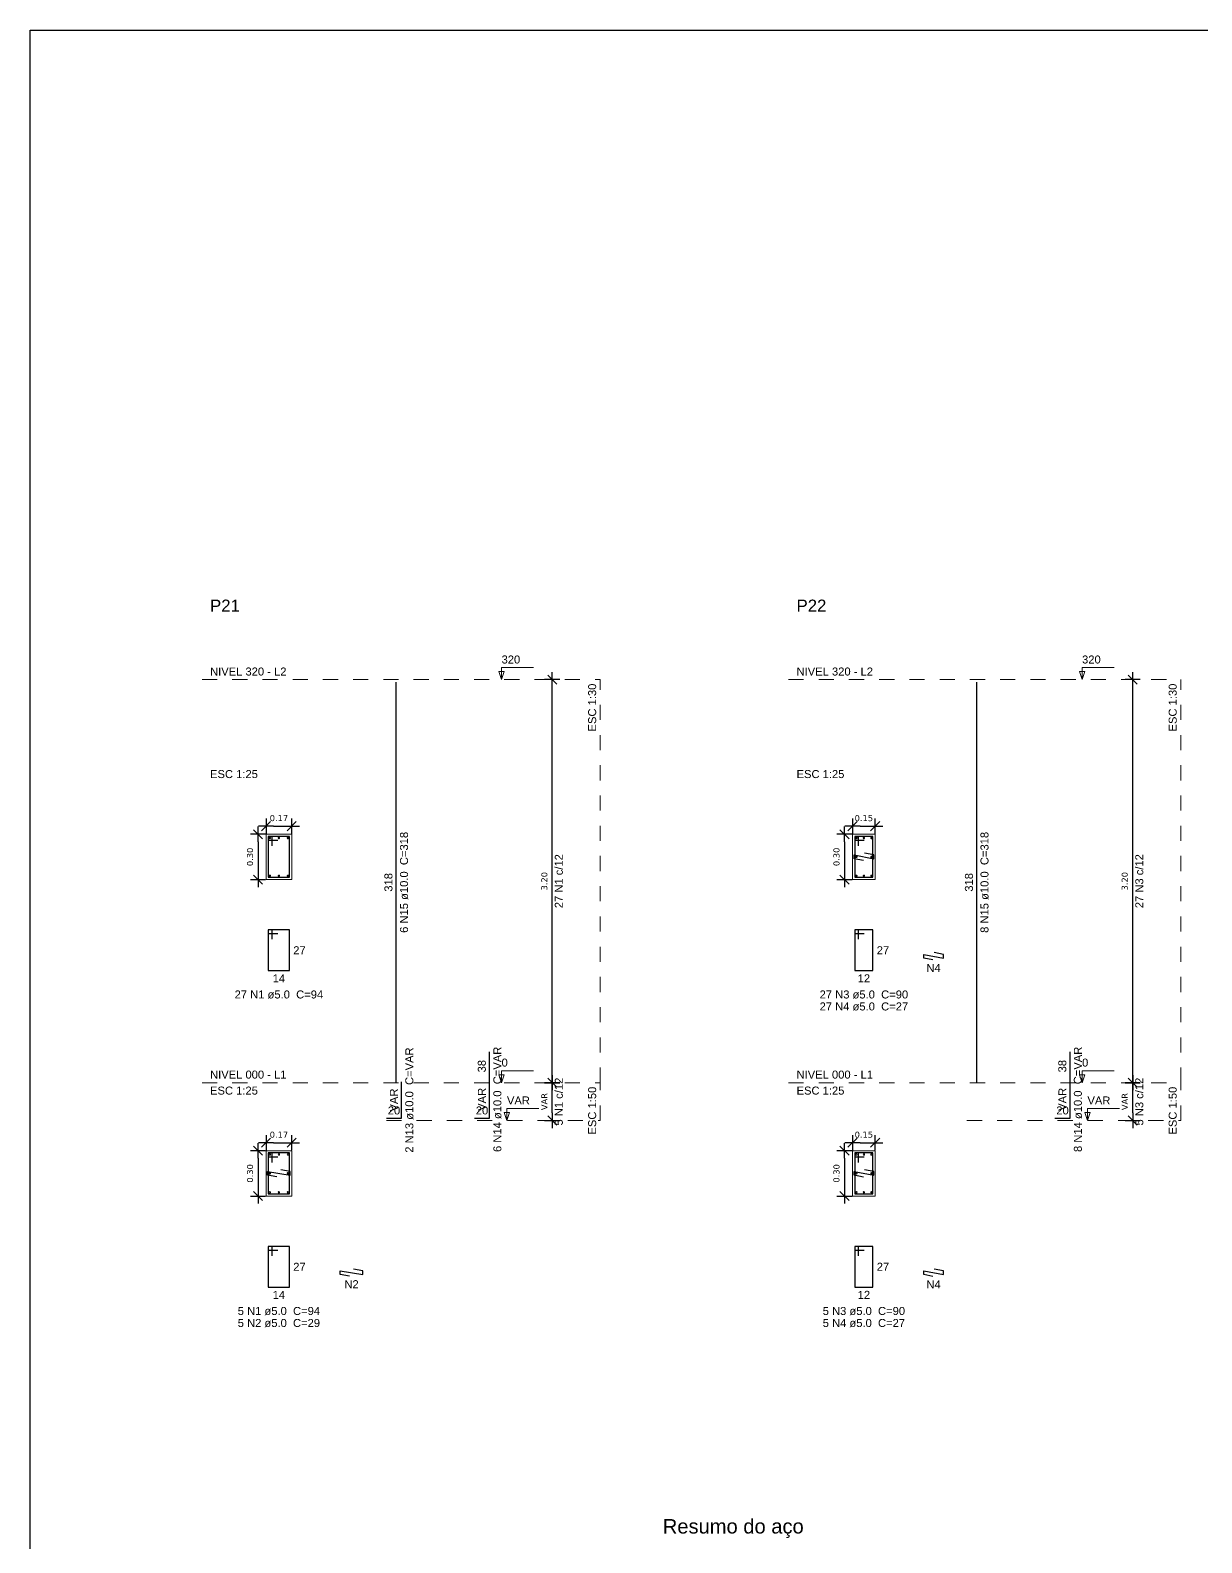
# Model space of a CAD drawing. Extents: x 25 to 1028, y -81 to 176.
# Drawn here: x 784.81 to 792.56, y 109.45 to 119.46 of the extents above; entities that cross this region are included whole.
import ezdxf

# ---------------------------------------------------------------- set-up
doc = ezdxf.new("R2010")
doc.units = 0
doc.header["$LTSCALE"] = 0.3
doc.header["$PDSIZE"] = 0.1
doc.linetypes.add('DOT2', pattern=[3.175, 0, -3.175])
doc.layers.get('0').update_dxf_attribs({"linetype": 'CONTINUOUS'})
doc.layers.get('Defpoints').update_dxf_attribs({"linetype": 'CONTINUOUS'})
doc.layers.add('ARQ-CTA-1_025', color=1, linetype='CONTINUOUS')
for name, color, linetype, lineweight in [('DT-Barras na forma', 2, 'CONTINUOUS', 30), ('DT-Barras no corte', 5, 'CONTINUOUS', 5), ('DT-Barras rebatidas', 2, 'CONTINUOUS', 30), ('DT-Forma', 5, 'CONTINUOUS', 5), ('DT-Pontilhado', 9, 'DOT2', 5), ('DT-Relação do aço', 9, 'CONTINUOUS', 5), ('DT-Textos', 7, 'CONTINUOUS', 5), ('DT-Título', 3, 'CONTINUOUS', 20)]:
    doc.layers.add(name, color=color, linetype=linetype, lineweight=lineweight)
doc.layers.add('VPort', color=45, linetype='CONTINUOUS', plot=False)
doc.styles.add('Arial', font='arial.ttf')
doc.styles.add('FNDE Texto Cota 0025', font='verdana.ttf', dxfattribs={"height": 0.04})
doc.dimstyles.new('FNDE 1-0025', dxfattribs={"dimscale": 5, "dimtxt": 0.04, "dimasz": 0.01, "dimexe": 0.15, "dimexo": 0.15, "dimgap": 0.005, "dimtad": 1, "dimzin": 1, "dimdsep": 46, "dimtxsty": 'FNDE Texto Cota 0025', "dimblk": 'tic', "dimcen": 0.015, "dimdle": 0.15, "dimse1": 1, "dimse2": 1, "dimclrd": 251, "dimclre": 251, "dimclrt": 256, "dimaunit": 1, "dimadec": 3, "dimazin": 0, "dimtfac": 1, "dimtix": 1, "dimtmove": 2, "dimatfit": 3, "dimfxl": 0.15, "dimtvp": 1, "dimtolj": 1, "dimtzin": 0, "dimarcsym": 0})

# ---------------------------------------------------------------- blocks, each defined once
blk = doc.blocks.new('tic')
at = {"color": 251}
for p, q in [((-1, 0), (1, 0)), ((0, -1), (0, 1))]:
    blk.add_line(p, q, dxfattribs=at)
blk.add_line((-0.6, -0.6), (0.6, 0.6))
blk = doc.blocks.new('*D762')
at = {"layer": 'ARQ-CTA-1_025', "color": 251, "lineweight": -2}
blk.add_line((786.317, 111.993), (786.317, 111.793), dxfattribs=at)
at = {"layer": 'Defpoints', "color": 0}
for p in [(786.37, 112.043), (786.317, 111.743), (786.37, 111.743)]:
    blk.add_point(p, dxfattribs=at)
at = {"layer": 'ARQ-CTA-1_025', "color": 251, "lineweight": -2, "xscale": 0.05, "yscale": 0.05, "zscale": 0.05}
for p, rotation in [((786.317, 112.043), 90), ((786.317, 111.743), 270)]:
    blk.add_blockref('tic', p, dxfattribs=dict(at, rotation=rotation))
at = {"layer": 'ARQ-CTA-1_025', "insert": (786.264, 111.893), "char_height": 0.04, "attachment_point": 5, "rotation": 90, "style": 'FNDE Texto Cota 0025'}
blk.add_mtext('\\A1;0.30', dxfattribs=at)
blk = doc.blocks.new('*D763')
at = {"layer": 'ARQ-CTA-1_025', "color": 251, "lineweight": -2}
blk.add_line((786.42, 112.096), (786.49, 112.096), dxfattribs=at)
at = {"layer": 'Defpoints', "color": 0}
for p in [(786.54, 112.096), (786.37, 112.043), (786.54, 112.043)]:
    blk.add_point(p, dxfattribs=at)
at = {"layer": 'ARQ-CTA-1_025', "color": 251, "lineweight": -2, "xscale": 0.05, "yscale": 0.05, "zscale": 0.05, "rotation": 180}
blk.add_blockref('tic', (786.37, 112.096), dxfattribs=at)
at = {"layer": 'ARQ-CTA-1_025', "color": 251, "lineweight": -2, "xscale": 0.05, "yscale": 0.05, "zscale": 0.05}
blk.add_blockref('tic', (786.54, 112.096), dxfattribs=at)
at = {"layer": 'ARQ-CTA-1_025', "insert": (786.455, 112.149), "char_height": 0.04, "attachment_point": 5, "style": 'FNDE Texto Cota 0025'}
blk.add_mtext('\\A1;0.17', dxfattribs=at)
blk = doc.blocks.new('*D764')
at = {"layer": 'ARQ-CTA-1_025', "color": 251, "lineweight": -2}
blk.add_line((788.263, 112.293), (788.263, 112.443), dxfattribs=at)
at = {"layer": 'Defpoints', "color": 0}
for p in [(788.263, 112.493), (788.316, 112.493), (788.316, 112.243)]:
    blk.add_point(p, dxfattribs=at)
at = {"layer": 'ARQ-CTA-1_025', "color": 251, "lineweight": -2, "xscale": 0.05, "yscale": 0.05, "zscale": 0.05}
for p, rotation in [((788.263, 112.493), 90), ((788.263, 112.243), 270)]:
    blk.add_blockref('tic', p, dxfattribs=dict(at, rotation=rotation))
at = {"layer": 'ARQ-CTA-1_025', "insert": (788.211, 112.368), "char_height": 0.04, "attachment_point": 5, "rotation": 90, "style": 'FNDE Texto Cota 0025'}
blk.add_mtext('\\A1;VAR', dxfattribs=at)
blk = doc.blocks.new('*D765')
at = {"layer": 'ARQ-CTA-1_025', "color": 251, "lineweight": -2}
blk.add_line((786.317, 114.087), (786.317, 113.887), dxfattribs=at)
at = {"layer": 'Defpoints', "color": 0}
for p in [(786.37, 114.137), (786.317, 113.837), (786.37, 113.837)]:
    blk.add_point(p, dxfattribs=at)
at = {"layer": 'ARQ-CTA-1_025', "color": 251, "lineweight": -2, "xscale": 0.05, "yscale": 0.05, "zscale": 0.05}
for p, rotation in [((786.317, 114.137), 90), ((786.317, 113.837), 270)]:
    blk.add_blockref('tic', p, dxfattribs=dict(at, rotation=rotation))
at = {"layer": 'ARQ-CTA-1_025', "insert": (786.264, 113.987), "char_height": 0.04, "attachment_point": 5, "rotation": 90, "style": 'FNDE Texto Cota 0025'}
blk.add_mtext('\\A1;0.30', dxfattribs=at)
blk = doc.blocks.new('*D766')
at = {"layer": 'ARQ-CTA-1_025', "color": 251, "lineweight": -2}
blk.add_line((786.42, 114.19), (786.49, 114.19), dxfattribs=at)
at = {"layer": 'Defpoints', "color": 0}
for p in [(786.54, 114.19), (786.37, 114.137), (786.54, 114.137)]:
    blk.add_point(p, dxfattribs=at)
at = {"layer": 'ARQ-CTA-1_025', "color": 251, "lineweight": -2, "xscale": 0.05, "yscale": 0.05, "zscale": 0.05, "rotation": 180}
blk.add_blockref('tic', (786.37, 114.19), dxfattribs=at)
at = {"layer": 'ARQ-CTA-1_025', "color": 251, "lineweight": -2, "xscale": 0.05, "yscale": 0.05, "zscale": 0.05}
blk.add_blockref('tic', (786.54, 114.19), dxfattribs=at)
at = {"layer": 'ARQ-CTA-1_025', "insert": (786.455, 114.243), "char_height": 0.04, "attachment_point": 5, "style": 'FNDE Texto Cota 0025'}
blk.add_mtext('\\A1;0.17', dxfattribs=at)
blk = doc.blocks.new('*D767')
at = {"layer": 'ARQ-CTA-1_025', "color": 251, "lineweight": -2}
blk.add_line((788.263, 112.543), (788.263, 115.11), dxfattribs=at)
at = {"layer": 'Defpoints', "color": 0}
for p in [(788.263, 115.16), (788.316, 115.16), (788.316, 112.493)]:
    blk.add_point(p, dxfattribs=at)
at = {"layer": 'ARQ-CTA-1_025', "color": 251, "lineweight": -2, "xscale": 0.05, "yscale": 0.05, "zscale": 0.05}
for p, rotation in [((788.263, 115.16), 90), ((788.263, 112.493), 270)]:
    blk.add_blockref('tic', p, dxfattribs=dict(at, rotation=rotation))
at = {"layer": 'ARQ-CTA-1_025', "insert": (788.211, 113.826), "char_height": 0.04, "attachment_point": 5, "rotation": 90, "style": 'FNDE Texto Cota 0025'}
blk.add_mtext('\\A1;3.20', dxfattribs=at)
blk = doc.blocks.new('*D768')
at = {"layer": 'ARQ-CTA-1_025', "color": 251, "lineweight": -2}
blk.add_line((790.197, 111.993), (790.197, 111.793), dxfattribs=at)
at = {"layer": 'Defpoints', "color": 0}
for p in [(790.25, 112.043), (790.197, 111.743), (790.25, 111.743)]:
    blk.add_point(p, dxfattribs=at)
at = {"layer": 'ARQ-CTA-1_025', "color": 251, "lineweight": -2, "xscale": 0.05, "yscale": 0.05, "zscale": 0.05}
for p, rotation in [((790.197, 112.043), 90), ((790.197, 111.743), 270)]:
    blk.add_blockref('tic', p, dxfattribs=dict(at, rotation=rotation))
at = {"layer": 'ARQ-CTA-1_025', "insert": (790.144, 111.893), "char_height": 0.04, "attachment_point": 5, "rotation": 90, "style": 'FNDE Texto Cota 0025'}
blk.add_mtext('\\A1;0.30', dxfattribs=at)
blk = doc.blocks.new('*D769')
at = {"layer": 'ARQ-CTA-1_025', "color": 251, "lineweight": -2}
blk.add_line((790.3, 112.096), (790.35, 112.096), dxfattribs=at)
at = {"layer": 'Defpoints', "color": 0}
for p in [(790.4, 112.096), (790.25, 112.043), (790.4, 112.043)]:
    blk.add_point(p, dxfattribs=at)
at = {"layer": 'ARQ-CTA-1_025', "color": 251, "lineweight": -2, "xscale": 0.05, "yscale": 0.05, "zscale": 0.05, "rotation": 180}
blk.add_blockref('tic', (790.25, 112.096), dxfattribs=at)
at = {"layer": 'ARQ-CTA-1_025', "color": 251, "lineweight": -2, "xscale": 0.05, "yscale": 0.05, "zscale": 0.05}
blk.add_blockref('tic', (790.4, 112.096), dxfattribs=at)
at = {"layer": 'ARQ-CTA-1_025', "insert": (790.325, 112.149), "char_height": 0.04, "attachment_point": 5, "style": 'FNDE Texto Cota 0025'}
blk.add_mtext('\\A1;0.15', dxfattribs=at)
blk = doc.blocks.new('*D770')
at = {"layer": 'ARQ-CTA-1_025', "color": 251, "lineweight": -2}
blk.add_line((792.104, 112.293), (792.104, 112.443), dxfattribs=at)
at = {"layer": 'Defpoints', "color": 0}
for p in [(792.104, 112.493), (792.157, 112.493), (792.157, 112.243)]:
    blk.add_point(p, dxfattribs=at)
at = {"layer": 'ARQ-CTA-1_025', "color": 251, "lineweight": -2, "xscale": 0.05, "yscale": 0.05, "zscale": 0.05}
for p, rotation in [((792.104, 112.493), 90), ((792.104, 112.243), 270)]:
    blk.add_blockref('tic', p, dxfattribs=dict(at, rotation=rotation))
at = {"layer": 'ARQ-CTA-1_025', "insert": (792.051, 112.368), "char_height": 0.04, "attachment_point": 5, "rotation": 90, "style": 'FNDE Texto Cota 0025'}
blk.add_mtext('\\A1;VAR', dxfattribs=at)
blk = doc.blocks.new('*D771')
at = {"layer": 'ARQ-CTA-1_025', "color": 251, "lineweight": -2}
blk.add_line((790.197, 114.087), (790.197, 113.887), dxfattribs=at)
at = {"layer": 'Defpoints', "color": 0}
for p in [(790.25, 114.137), (790.197, 113.837), (790.25, 113.837)]:
    blk.add_point(p, dxfattribs=at)
at = {"layer": 'ARQ-CTA-1_025', "color": 251, "lineweight": -2, "xscale": 0.05, "yscale": 0.05, "zscale": 0.05}
for p, rotation in [((790.197, 114.137), 90), ((790.197, 113.837), 270)]:
    blk.add_blockref('tic', p, dxfattribs=dict(at, rotation=rotation))
at = {"layer": 'ARQ-CTA-1_025', "insert": (790.144, 113.987), "char_height": 0.04, "attachment_point": 5, "rotation": 90, "style": 'FNDE Texto Cota 0025'}
blk.add_mtext('\\A1;0.30', dxfattribs=at)
blk = doc.blocks.new('*D772')
at = {"layer": 'ARQ-CTA-1_025', "color": 251, "lineweight": -2}
blk.add_line((790.3, 114.19), (790.35, 114.19), dxfattribs=at)
at = {"layer": 'Defpoints', "color": 0}
for p in [(790.4, 114.19), (790.25, 114.137), (790.4, 114.137)]:
    blk.add_point(p, dxfattribs=at)
at = {"layer": 'ARQ-CTA-1_025', "color": 251, "lineweight": -2, "xscale": 0.05, "yscale": 0.05, "zscale": 0.05, "rotation": 180}
blk.add_blockref('tic', (790.25, 114.19), dxfattribs=at)
at = {"layer": 'ARQ-CTA-1_025', "color": 251, "lineweight": -2, "xscale": 0.05, "yscale": 0.05, "zscale": 0.05}
blk.add_blockref('tic', (790.4, 114.19), dxfattribs=at)
at = {"layer": 'ARQ-CTA-1_025', "insert": (790.325, 114.243), "char_height": 0.04, "attachment_point": 5, "style": 'FNDE Texto Cota 0025'}
blk.add_mtext('\\A1;0.15', dxfattribs=at)
blk = doc.blocks.new('*D782')
at = {"layer": 'ARQ-CTA-1_025', "color": 251, "lineweight": -2}
blk.add_line((792.104, 112.543), (792.104, 115.11), dxfattribs=at)
at = {"layer": 'Defpoints', "color": 0}
for p in [(792.104, 115.16), (792.157, 115.16), (792.157, 112.493)]:
    blk.add_point(p, dxfattribs=at)
at = {"layer": 'ARQ-CTA-1_025', "color": 251, "lineweight": -2, "xscale": 0.05, "yscale": 0.05, "zscale": 0.05}
for p, rotation in [((792.104, 115.16), 90), ((792.104, 112.493), 270)]:
    blk.add_blockref('tic', p, dxfattribs=dict(at, rotation=rotation))
at = {"layer": 'ARQ-CTA-1_025', "insert": (792.051, 113.826), "char_height": 0.04, "attachment_point": 5, "rotation": 90, "style": 'FNDE Texto Cota 0025'}
blk.add_mtext('\\A1;3.20', dxfattribs=at)

msp = doc.modelspace()

# ---------------------------------------------------------------- linework, layer by layer
at = {"layer": 'DT-Barras na forma'}
for p, q in [((786.40985207, 114.12195748), (786.38485207, 114.12195747)), ((786.38485207, 114.12195747), (786.38485208, 113.85195747)), ((786.52485217, 114.12195747), (786.38485217, 114.12195743)), ((786.38485217, 114.12195743), (786.38485217, 114.09695743)), ((786.38485217, 114.09695743), (786.44735217, 114.09695743)), ((786.40985205, 114.05945748), (786.40985207, 114.12195748)), ((786.52485208, 113.85195747), (786.52485217, 114.12195747)), ((790.29023295, 114.12195748), (790.26523295, 114.12195747)), ((790.26523295, 114.12195747), (790.26523296, 113.85195747)), ((790.38523304, 114.12195747), (790.26523304, 114.12195743)), ((790.26523304, 114.12195743), (790.26523304, 114.09695743)), ((790.26523304, 114.09695743), (790.32773304, 114.09695743)), ((790.29023293, 114.05945748), (790.29023295, 114.12195748)), ((790.38523296, 113.85195747), (790.38523304, 114.12195747)), ((790.26023303, 113.97445747), (790.26023304, 113.99945747)), ((790.26023304, 113.99945747), (790.39023304, 113.97445747)), ((790.39023304, 113.99945747), (790.32885765, 114.01126045)), ((790.39023304, 113.97445747), (790.39023304, 113.99945747)), ((790.32160843, 113.96265448), (790.26023303, 113.97445747)), ((786.38485208, 113.85195747), (786.52485208, 113.85195747)), ((790.26523296, 113.85195747), (790.38523296, 113.85195747)), ((786.40985207, 112.02788248), (786.38485207, 112.02788247)), ((786.38485207, 112.02788247), (786.38485208, 111.75788247)), ((786.52485217, 112.02788247), (786.38485217, 112.02788243)), ((786.38485217, 112.02788243), (786.38485217, 112.00288243)), ((786.38485217, 112.00288243), (786.44735217, 112.00288243)), ((786.40985205, 111.96538248), (786.40985207, 112.02788248)), ((786.52485208, 111.75788247), (786.52485217, 112.02788247)), ((790.29023295, 112.02788248), (790.26523295, 112.02788247)), ((790.26523295, 112.02788247), (790.26523296, 111.75788247)), ((790.38523304, 112.02788247), (790.26523304, 112.02788243)), ((790.26523304, 112.02788243), (790.26523304, 112.00288243)), ((790.26523304, 112.00288243), (790.32773304, 112.00288243)), ((790.29023293, 111.96538248), (790.29023295, 112.02788248)), ((790.38523296, 111.75788247), (790.38523304, 112.02788247)), ((786.37985193, 111.88038242), (786.37985194, 111.90538242)), ((786.44150155, 111.87010748), (786.37985193, 111.88038242)), ((786.37985194, 111.90538242), (786.52985195, 111.88038247)), ((786.52985196, 111.90538247), (786.46820233, 111.91565741)), ((786.52985195, 111.88038247), (786.52985196, 111.90538247)), ((790.26023303, 111.88038247), (790.26023304, 111.90538247)), ((790.32160843, 111.86857948), (790.26023303, 111.88038247)), ((790.26023304, 111.90538247), (790.39023304, 111.88038247)), ((790.39023304, 111.90538247), (790.32885765, 111.91718545)), ((790.39023304, 111.88038247), (790.39023304, 111.90538247)), ((786.38485208, 111.75788247), (786.52485208, 111.75788247)), ((790.26523296, 111.75788247), (790.38523296, 111.75788247))]:
    msp.add_line(p, q, dxfattribs=at)
at = {"layer": 'DT-Barras no corte'}
for p, q in [((786.38985205, 114.10695748), (786.39985205, 114.11695748)), ((786.38985205, 114.11695748), (786.39985205, 114.10695748)), ((786.44985205, 114.10695748), (786.45985205, 114.11695748)), ((786.44985205, 114.11695748), (786.45985205, 114.10695748)), ((786.50985205, 114.10695748), (786.51985205, 114.11695748)), ((786.50985205, 114.11695748), (786.51985205, 114.10695748)), ((790.27023293, 114.10695748), (790.28023293, 114.11695748)), ((790.27023293, 114.11695748), (790.28023293, 114.10695748)), ((790.32023293, 114.10695748), (790.33023293, 114.11695748)), ((790.32023293, 114.11695748), (790.33023293, 114.10695748)), ((790.37023293, 114.10695748), (790.38023293, 114.11695748)), ((790.37023293, 114.11695748), (790.38023293, 114.10695748)), ((790.27023293, 113.98195748), (790.28023293, 113.99195748)), ((790.27023293, 113.99195748), (790.28023293, 113.98195748)), ((790.37023293, 113.98195748), (790.38023293, 113.99195748)), ((790.37023293, 113.99195748), (790.38023293, 113.98195748)), ((786.38985205, 113.85695748), (786.39985205, 113.86695748)), ((786.38985205, 113.86695748), (786.39985205, 113.85695748)), ((786.44985205, 113.85695748), (786.45985205, 113.86695748)), ((786.44985205, 113.86695748), (786.45985205, 113.85695748)), ((786.50985205, 113.85695748), (786.51985205, 113.86695748)), ((786.50985205, 113.86695748), (786.51985205, 113.85695748)), ((790.27023293, 113.85695748), (790.28023293, 113.86695748)), ((790.27023293, 113.86695748), (790.28023293, 113.85695748)), ((790.32023293, 113.85695748), (790.33023293, 113.86695748)), ((790.32023293, 113.86695748), (790.33023293, 113.85695748)), ((790.37023293, 113.85695748), (790.38023293, 113.86695748)), ((790.37023293, 113.86695748), (790.38023293, 113.85695748)), ((786.38985205, 111.88788248), (786.39985205, 111.89788248)), ((786.38985205, 111.89788248), (786.39985205, 111.88788248)), ((786.50985205, 111.88788248), (786.51985205, 111.89788248)), ((786.50985205, 111.89788248), (786.51985205, 111.88788248))]:
    msp.add_line(p, q, dxfattribs=at)
for centre in [(786.39485205, 114.11195748), (786.45485205, 114.11195748), (786.51485205, 114.11195748), (790.27523293, 114.11195748), (790.32523293, 114.11195748), (790.37523293, 114.11195748), (790.27523293, 113.98695748), (790.37523293, 113.98695748), (786.39485205, 113.86195748), (786.45485205, 113.86195748), (786.51485205, 113.86195748), (790.27523293, 113.86195748), (790.32523293, 113.86195748), (790.37523293, 113.86195748), (786.39485205, 112.01788248), (786.45485205, 112.01788248), (786.51485205, 112.01788248), (790.27523293, 112.01788248), (790.32523293, 112.01788248), (790.37523293, 112.01788248), (786.39485205, 111.89288248), (786.51485205, 111.89288248), (790.27523293, 111.89288248), (790.37523293, 111.89288248), (786.39485205, 111.76788248), (786.45485205, 111.76788248), (786.51485205, 111.76788248), (790.27523293, 111.76788248), (790.32523293, 111.76788248), (790.37523293, 111.76788248)]:
    msp.add_circle(centre, 0.005, dxfattribs=at)
at = {"layer": 'DT-Barras rebatidas'}
for p, q in [((787.23095255, 112.49295748), (787.23095342, 115.14376431)), ((791.07160743, 112.49295748), (791.0716083, 115.14376431)), ((786.40985207, 113.50425748), (786.38485207, 113.50425747)), ((786.38485207, 113.50425747), (786.38485208, 113.23425747)), ((786.52485217, 113.50425747), (786.38485217, 113.50425743)), ((786.38485217, 113.50425743), (786.38485217, 113.47925743)), ((786.38485217, 113.47925743), (786.44735217, 113.47925743)), ((786.40985205, 113.44175748), (786.40985207, 113.50425748)), ((786.52485208, 113.23425747), (786.52485217, 113.50425747)), ((790.29023295, 113.50425748), (790.26523295, 113.50425747)), ((790.26523295, 113.50425747), (790.26523296, 113.23425747)), ((790.38523304, 113.50425747), (790.26523304, 113.50425743)), ((790.26523304, 113.50425743), (790.26523304, 113.47925743)), ((790.26523304, 113.47925743), (790.32773304, 113.47925743)), ((790.29023293, 113.44175748), (790.29023295, 113.50425748)), ((790.38523296, 113.23425747), (790.38523304, 113.50425747)), ((790.72098253, 113.31704497), (790.72098254, 113.34204497)), ((790.78235793, 113.30524198), (790.72098253, 113.31704497)), ((790.72098254, 113.34204497), (790.85098254, 113.31704497)), ((790.85098254, 113.34204497), (790.78960715, 113.35384795)), ((790.85098254, 113.31704497), (790.85098254, 113.34204497)), ((786.38485208, 113.23425747), (786.52485208, 113.23425747)), ((790.26523296, 113.23425747), (790.38523296, 113.23425747)), ((787.84870264, 112.50795748), (787.8487027, 112.69630001)), ((791.68935751, 112.50795748), (791.68935757, 112.69630001)), ((787.26625255, 112.25795748), (787.26625263, 112.49845748)), ((787.84870255, 112.25795748), (787.84870264, 112.50795748)), ((791.68935743, 112.25795748), (791.68935751, 112.50795748)), ((787.16625255, 112.25795748), (787.26625255, 112.25795748)), ((787.74870255, 112.25795748), (787.84870255, 112.25795748)), ((791.58935743, 112.25795748), (791.68935743, 112.25795748)), ((786.40985207, 111.41018248), (786.38485207, 111.41018247)), ((786.38485207, 111.41018247), (786.38485208, 111.14018247)), ((786.52485217, 111.41018247), (786.38485217, 111.41018243)), ((786.38485217, 111.41018243), (786.38485217, 111.38518243)), ((786.38485217, 111.38518243), (786.44735217, 111.38518243)), ((786.40985205, 111.34768248), (786.40985207, 111.41018248)), ((786.52485208, 111.14018247), (786.52485217, 111.41018247)), ((790.29023295, 111.41018248), (790.26523295, 111.41018247)), ((790.26523295, 111.41018247), (790.26523296, 111.14018247)), ((790.38523304, 111.41018247), (790.26523304, 111.41018243)), ((790.26523304, 111.41018243), (790.26523304, 111.38518243)), ((790.26523304, 111.38518243), (790.32773304, 111.38518243)), ((790.29023293, 111.34768248), (790.29023295, 111.41018248)), ((790.38523296, 111.14018247), (790.38523304, 111.41018247)), ((786.86032743, 111.22296992), (786.86032744, 111.24796992)), ((786.92197705, 111.21269498), (786.86032743, 111.22296992)), ((786.86032744, 111.24796992), (787.01032745, 111.22296997)), ((787.01032746, 111.24796997), (786.94867783, 111.25824491)), ((787.01032745, 111.22296997), (787.01032746, 111.24796997)), ((790.72098253, 111.22296997), (790.72098254, 111.24796997)), ((790.78235793, 111.21116698), (790.72098253, 111.22296997)), ((790.72098254, 111.24796997), (790.85098254, 111.22296997)), ((790.85098254, 111.24796997), (790.78960715, 111.25977295)), ((790.85098254, 111.22296997), (790.85098254, 111.24796997)), ((786.38485208, 111.14018247), (786.52485208, 111.14018247)), ((790.26523296, 111.14018247), (790.38523296, 111.14018247))]:
    msp.add_line(p, q, dxfattribs=at)
at = {"layer": 'DT-Forma'}
for points in [[(786.36985205, 113.83695748), (786.36985205, 114.13695748), (786.53985205, 114.13695748), (786.53985205, 113.83695748), (786.36985205, 113.83695748)], [(790.25023293, 113.83695748), (790.25023293, 114.13695748), (790.40023293, 114.13695748), (790.40023293, 113.83695748), (790.25023293, 113.83695748)], [(786.36985205, 111.74288248), (786.36985205, 112.04288248), (786.53985205, 112.04288248), (786.53985205, 111.74288248), (786.36985205, 111.74288248)], [(790.25023293, 111.74288248), (790.25023293, 112.04288248), (790.40023293, 112.04288248), (790.40023293, 111.74288248), (790.25023293, 111.74288248)]]:
    msp.add_lwpolyline(points, close=True, dxfattribs=at)
at = {"layer": 'DT-Pontilhado', "ltscale": 0.05}
for p, q in [((785.94625205, 115.15962423), (788.58117755, 115.15962423)), ((788.58117755, 112.49295748), (788.58117755, 115.15962423)), ((789.82663293, 115.15962423), (792.42183243, 115.15962423)), ((792.42183243, 112.49295748), (792.42183243, 115.15962423)), ((785.94625205, 112.49295748), (788.58117755, 112.49295748)), ((788.58117755, 112.24295748), (788.58117755, 112.49295748)), ((789.82663293, 112.49295748), (792.42183243, 112.49295748)), ((792.42183243, 112.24295748), (792.42183243, 112.49295748)), ((787.16625255, 112.24295748), (788.58117755, 112.24295748)), ((791.00690743, 112.24295748), (792.42183243, 112.24295748))]:
    msp.add_line(p, q, dxfattribs=at)
at = {"layer": 'DT-Textos'}
for points in [[(787.94577755, 115.21257423), (787.92812755, 115.15962423), (787.91047755, 115.21257423), (787.94577755, 115.21257423)], [(791.78643243, 115.21257423), (791.76878243, 115.15962423), (791.75113243, 115.21257423), (791.78643243, 115.21257423)], [(787.94577755, 112.54590748), (787.92812755, 112.49295748), (787.91047755, 112.54590748), (787.94577755, 112.54590748)], [(791.78643243, 112.54590748), (791.76878243, 112.49295748), (791.75113243, 112.54590748), (791.78643243, 112.54590748)], [(787.98107755, 112.29590748), (787.96342755, 112.24295748), (787.94577755, 112.29590748), (787.98107755, 112.29590748)], [(791.82173243, 112.29590748), (791.80408243, 112.24295748), (791.78643243, 112.29590748), (791.82173243, 112.29590748)]]:
    msp.add_lwpolyline(points, close=True, dxfattribs=at)
for points in [[(787.92812755, 115.15962423), (787.92812755, 115.23904923), (788.13992755, 115.23904923)], [(791.76878243, 115.15962423), (791.76878243, 115.23904923), (791.98058243, 115.23904923)], [(787.92812755, 112.49295748), (787.92812755, 112.57238248), (788.13992755, 112.57238248)], [(791.76878243, 112.49295748), (791.76878243, 112.57238248), (791.98058243, 112.57238248)], [(787.96342755, 112.24295748), (787.96342755, 112.32238248), (788.17522755, 112.32238248)], [(791.80408243, 112.24295748), (791.80408243, 112.32238248), (792.01588243, 112.32238248)]]:
    msp.add_lwpolyline(points, dxfattribs=at)
at = {"layer": 'VPort'}
msp.add_lwpolyline([(784.80967722, 119.45589403), (808.9966287, 119.45589403), (808.9966287, 99.25678883), (784.80967722, 99.25678883)], close=True, dxfattribs=at)

# ---------------------------------------------------------------- texts
at = {"layer": 'DT-Barras na forma', "color": 7, "char_height": 0.05295, "attachment_point": 8, "rotation": 90.000210459, "line_spacing_factor": 0.9, "style": 'Arial'}
for s, insert, width in [('27 N1 c/12', (788.33390105, 113.82629086), 0.6354), ('27 N3 c/12', (792.17455593, 113.82629086), 0.6354), ('5 N1 c/12', (788.33390105, 112.36795748), 0.57186), ('5 N3 c/12', (792.17455593, 112.36795748), 0.57186)]:
    msp.add_mtext(s, dxfattribs=dict(at, insert=insert, width=width))
at = {"layer": 'DT-Barras rebatidas', "color": 7, "char_height": 0.05295, "attachment_point": 8, "rotation": 90.000210459, "line_spacing_factor": 0.9, "style": 'Arial'}
for s, insert, width in [('6 N15 ø10.0  C=318', (787.31032855, 113.81838249), 1.14372), ('8 N15 ø10.0  C=318', (791.15095943, 113.81838249), 1.14372), ('318', (787.20662949, 113.8183609), 0.29062), ('318', (791.04728436, 113.8183609), 0.29062), ('2 N13 ø10.0  C=VAR', (787.34557855, 112.37813249), 1.14372), ('6 N14 ø10.0  C=VAR', (787.92807855, 112.38288249), 1.14372), ('8 N14 ø10.0  C=VAR', (791.76870943, 112.38288249), 1.14372), ('38', (787.82437917, 112.60212875), 0.22708), ('38', (791.66503404, 112.60212875), 0.22708), ('VAR', (787.24192909, 112.37820749), 0.29062), ('VAR', (787.82437909, 112.38295749), 0.29062), ('VAR', (791.66503397, 112.38295749), 0.29062)]:
    msp.add_mtext(s, dxfattribs=dict(at, insert=insert, width=width))
at = {"layer": 'DT-Barras rebatidas', "color": 7, "char_height": 0.05295, "line_spacing_factor": 0.9, "style": 'Arial'}
for s, insert, width, attachment_point in [('27', (786.54985835, 113.39573247), 0.22708, 1), ('27', (790.41023923, 113.39573247), 0.22708, 1), ('N4', (790.78593293, 113.22585598), 0.12708, 8), ('14', (786.45485208, 113.20993397), 0.22708, 2), ('12', (790.32523296, 113.20993397), 0.22708, 2), ('27 N1 ø5.0  C=94', (786.45480205, 113.04885598), 1.01664, 8), ('27 N3 ø5.0  C=90', (790.32518293, 113.04885598), 1.01664, 8), ('27 N4 ø5.0  C=27', (790.32518293, 112.96960598), 1.01664, 8), ('20', (787.21625255, 112.28228098), 0.22708, 8), ('20', (787.79870255, 112.28228098), 0.22708, 8), ('20', (791.63935743, 112.28228098), 0.22708, 8), ('27', (786.54985767, 111.30165747), 0.22708, 1), ('27', (790.41023854, 111.30165747), 0.22708, 1), ('N2', (786.93530205, 111.13335598), 0.12708, 8), ('N4', (790.78593293, 111.13185598), 0.12708, 8), ('14', (786.45485208, 111.11585897), 0.22708, 2), ('12', (790.32523296, 111.11585897), 0.22708, 2), ('5 N1 ø5.0  C=94', (786.45480205, 110.95485598), 0.9531, 8), ('5 N3 ø5.0  C=90', (790.32518293, 110.95485598), 0.9531, 8), ('5 N2 ø5.0  C=29', (786.45480205, 110.87535598), 0.9531, 8), ('5 N4 ø5.0  C=27', (790.32518293, 110.87535598), 0.9531, 8)]:
    msp.add_mtext(s, dxfattribs=dict(at, insert=insert, width=width, attachment_point=attachment_point))
at = {"layer": 'DT-Relação do aço', "color": 7, "insert": (789.46086029, 109.48109109), "char_height": 0.09531, "width": 1.486836, "attachment_point": 8, "line_spacing_factor": 0.9, "style": 'Arial'}
msp.add_mtext('Resumo do aço', dxfattribs=at)
at = {"layer": 'DT-Textos', "char_height": 0.05295, "attachment_point": 7, "line_spacing_factor": 0.798, "style": 'Arial'}
for s, insert, width in [('320', (787.92805205, 115.26560598), 0.19062), ('320', (791.76868293, 115.26560598), 0.19062), ('NIVEL 320 - L2', (785.99930205, 115.18610598), 0.88956), ('NIVEL 320 - L2', (789.87968293, 115.18610598), 0.88956), ('ESC 1:25', (785.99930205, 114.50760598), 0.50832), ('ESC 1:25', (789.87968293, 114.50760598), 0.50832), ('0', (787.92805205, 112.59885598), 0.06354), ('0', (791.76868293, 112.59885598), 0.06354), ('NIVEL 000 - L1', (785.99930205, 112.51935598), 0.88956), ('NIVEL 000 - L1', (789.87968293, 112.51935598), 0.88956), ('ESC 1:25', (785.99930205, 112.41360598), 0.50832), ('VAR', (787.96355205, 112.34885598), 0.19062), ('ESC 1:25', (789.87968293, 112.41360598), 0.50832), ('VAR', (791.80418293, 112.34885598), 0.19062)]:
    msp.add_mtext(s, dxfattribs=dict(at, insert=insert, width=width))
at = {"layer": 'DT-Textos', "char_height": 0.05295, "width": 0.50832, "attachment_point": 9, "rotation": 90.000210459, "line_spacing_factor": 0.798, "style": 'Arial'}
for s, insert in [('ESC 1:30', (788.55457855, 115.13313248)), ('ESC 1:30', (792.39545943, 115.13313248)), ('ESC 1:50', (788.55457855, 112.46638248)), ('ESC 1:50', (792.39545943, 112.46638248))]:
    msp.add_mtext(s, dxfattribs=dict(at, insert=insert))
at = {"layer": 'DT-Título', "char_height": 0.079425, "width": 0.28593, "attachment_point": 7, "line_spacing_factor": 0.798, "style": 'Arial'}
for s, insert in [('P21', (785.99930205, 115.60959273)), ('P22', (789.87968293, 115.60959273))]:
    msp.add_mtext(s, dxfattribs=dict(at, insert=insert))

# ---------------------------------------------------------------- dimensions: what is measured, and where the dimension line sits
at = {"layer": 'ARQ-CTA-1_025'}
for base, p1, p2, text, picture, middle in [((788.26347755, 115.15962423), (788.31642755, 112.49295748), (788.31642755, 115.15962423), '3.20', '*D767', (788.21052755, 113.82629086)), ((792.10413243, 115.15962423), (792.15708243, 112.49295748), (792.15708243, 115.15962423), '3.20', '*D782', (792.05118243, 113.82629086)), ((788.26347755, 112.49295748), (788.31642755, 112.24295748), (788.31642755, 112.49295748), 'VAR', '*D764', (788.21052755, 112.36795748)), ((792.10413243, 112.49295748), (792.15708243, 112.24295748), (792.15708243, 112.49295748), 'VAR', '*D770', (792.05118243, 112.36795748))]:
    dim = msp.add_linear_dim(base=base, p1=p1, p2=p2, angle=90, text=text, dimstyle='FNDE 1-0025', dxfattribs=at)
    dim.commit()
    dim.dimension.update_dxf_attribs({"geometry": picture, "text_midpoint": middle, "dimtype": 160})
for base, p1, p2, picture, middle in [((786.31690205, 113.83695748), (786.36985205, 114.13695748), (786.36985205, 113.83695748), '*D765', (786.26395205, 113.98695748)), ((790.19728293, 113.83695748), (790.25023293, 114.13695748), (790.25023293, 113.83695748), '*D771', (790.14433293, 113.98695748)), ((786.31690205, 111.74288248), (786.36985205, 112.04288248), (786.36985205, 111.74288248), '*D762', (786.26395205, 111.89288248)), ((790.19728293, 111.74288248), (790.25023293, 112.04288248), (790.25023293, 111.74288248), '*D768', (790.14433293, 111.89288248))]:
    dim = msp.add_linear_dim(base=base, p1=p1, p2=p2, angle=90, dimstyle='FNDE 1-0025', dxfattribs=at)
    dim.commit()
    dim.dimension.update_dxf_attribs({"geometry": picture, "text_midpoint": middle, "dimtype": 160})
for base, p1, p2, picture, middle in [((786.53985205, 114.18990748), (786.36985205, 114.13695748), (786.53985205, 114.13695748), '*D766', (786.45485205, 114.24285748)), ((790.40023293, 114.18990748), (790.25023293, 114.13695748), (790.40023293, 114.13695748), '*D772', (790.32523293, 114.24285748)), ((786.53985205, 112.09583248), (786.36985205, 112.04288248), (786.53985205, 112.04288248), '*D763', (786.45485205, 112.14878248)), ((790.40023293, 112.09583248), (790.25023293, 112.04288248), (790.40023293, 112.04288248), '*D769', (790.32523293, 112.14878248))]:
    dim = msp.add_linear_dim(base=base, p1=p1, p2=p2, dimstyle='FNDE 1-0025', dxfattribs=at)
    dim.commit()
    dim.dimension.update_dxf_attribs({"geometry": picture, "text_midpoint": middle, "dimtype": 160})

doc.saveas('drawing.dxf')
